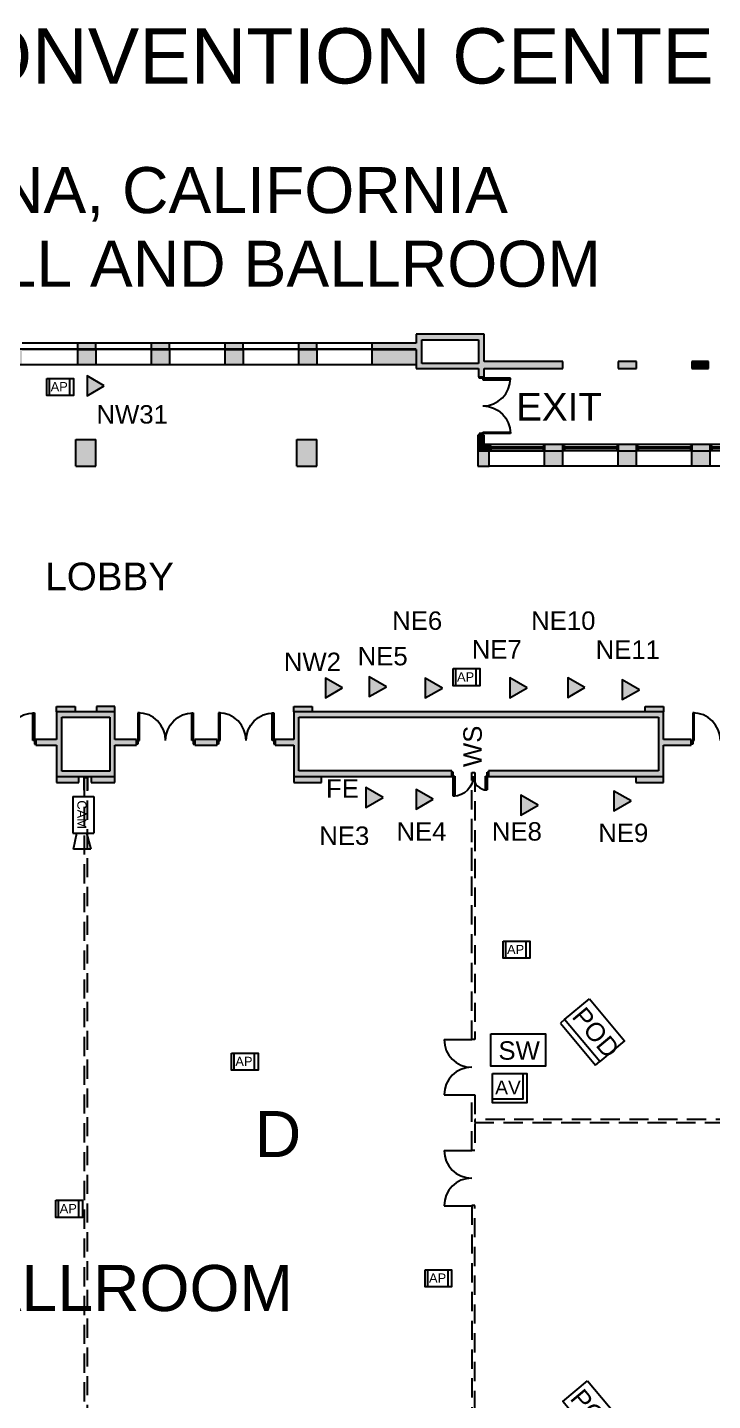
# Model space of a CAD drawing. Header units: inches. Extents: x 619 to 4432, y -2787 to -96.
# Drawn here: x 2310 to 3203, y -1885 to -96 of the extents above; entities that cross this region are included whole.
import ezdxf
from ezdxf.enums import TextEntityAlignment as Align

# ---------------------------------------------------------------- set-up
doc = ezdxf.new("R2010")
doc.units = ezdxf.units.IN
doc.header["$LTSCALE"] = 100
doc.header["$MEASUREMENT"] = 0
doc.linetypes.add('HIDDEN', pattern=[0.375, 0.25, -0.125])
for name, color, linetype in [('ap_location', 50, 'CONTINUOUS'), ('av_hardware', 62, 'CONTINUOUS'), ('bldg_airwall', 52, 'HIDDEN'), ('bldg_airwall_text', 56, 'CONTINUOUS'), ('bldg_doors', 9, 'CONTINUOUS'), ('bldg_fire', 1, 'CONTINUOUS'), ('bldg_glass', 9, 'CONTINUOUS'), ('bldg_text1', 94, 'CONTINUOUS'), ('bldg_text90', 94, 'CONTINUOUS'), ('bldg_title', 101, 'CONTINUOUS'), ('bldg_wallint', 9, 'CONTINUOUS'), ('bldg_wallintsol', 9, 'CONTINUOUS'), ('data_jack', 110, 'CONTINUOUS'), ('switch_location', 40, 'CONTINUOUS')]:
    doc.layers.add(name, color=color, linetype=linetype)
doc.styles.add('bldgtx36', font='arial.ttf', dxfattribs={"height": 36})
doc.styles.add('bldgtx48', font='arial.ttf', dxfattribs={"height": 48})
doc.styles.add('showtx24', font='arial.ttf', dxfattribs={"height": 24})
doc.styles.add('showtx60', font='arial.ttf', dxfattribs={"height": 60})

msp = doc.modelspace()

# ---------------------------------------------------------------- hatches: boundary and pattern name
at = {"layer": 'bldg_wallintsol'}
h = msp.add_hatch(color=256, dxfattribs=at)
h.paths.add_polyline_path([(2905.6, -495.3), (2816.9, -495.3), (2816.9, -507.3), (2759.5, -507.3), (2759.5, -515.5), (2816.9, -515.5), (2816.9, -540.3), (2898.1, -540.3), (2898.1, -551), (2905.6, -551), (2905.6, -540.3), (3008.4, -540.3), (3008.4, -531.3), (2905.6, -531.3)])
h.paths.add_polyline_path([(2898.1, -533.7), (2824.4, -533.7), (2824.4, -502.8), (2898.1, -502.8)], flags=16)
h = msp.add_hatch(color=256, dxfattribs=at)
h.paths.add_polyline_path([(2207.5, -515.5), (2183.5, -515.5), (2183.5, -535.3), (2207.5, -535.3)])
h.paths.add_polyline_path([(2303.5, -515.5), (2279.5, -515.5), (2279.5, -535.3), (2303.5, -535.3)])
h.paths.add_polyline_path([(2399.5, -515.5), (2375.5, -515.5), (2375.5, -535.3), (2399.5, -535.3)])
for points in [[(2399.5, -507.3), (2375.5, -507.3), (2375.5, -515.5), (2399.5, -515.5)], [(2495.5, -507.3), (2471.5, -507.3), (2471.5, -515.5), (2495.5, -515.5)], [(2591.5, -507.3), (2567.5, -507.3), (2567.5, -515.5), (2591.5, -515.5)], [(2687.5, -507.3), (2663.5, -507.3), (2663.5, -515.5), (2687.5, -515.5)], [(2816.9, -515.5), (2759.5, -515.5), (2759.5, -535.3), (2816.9, -535.3)], [(3104.4, -531.3), (3080.4, -531.3), (3080.4, -540.3), (3104.4, -540.3)], [(3198.2, -531.3), (3176.4, -531.3), (3176.4, -540.3), (3198.2, -540.3)], [(2399.5, -632.7), (2373.5, -632.7), (2373.5, -667.7), (2399.5, -667.7)], [(2687.5, -632.7), (2661.5, -632.7), (2661.5, -667.7), (2687.5, -667.7)], [(2912.4, -639.3), (2905.6, -639.3), (2905.6, -627), (2897.5, -627), (2897.5, -647.5), (2912.4, -647.5)], [(3008.4, -639.3), (2984.4, -639.3), (2984.4, -647.5), (3008.4, -647.5)], [(3104.4, -639.3), (3080.4, -639.3), (3080.4, -647.5), (3104.4, -647.5)], [(3200.4, -639.3), (3176.4, -639.3), (3176.4, -647.5), (3200.4, -647.5)], [(2372.5, -980.7), (2348.5, -980.7), (2348.5, -987.7), (2372.5, -987.7)], [(2424.5, -980.7), (2400.5, -980.7), (2400.5, -987.7), (2424.5, -987.7)], [(2681.5, -980.7), (2657.5, -980.7), (2657.5, -987.7), (2681.5, -987.7)], [(3139.5, -980.7), (3115.5, -980.7), (3115.5, -987.7), (3139.5, -987.7)], [(3139.5, -1031), (3175.5, -1031), (3175.5, -1023.7), (3139.5, -1023.7), (3139.5, -987.7), (2657.5, -987.7), (2657.5, -1023.7), (2633.5, -1023.7), (2633.5, -1031), (2657.5, -1031), (2657.5, -1071.7), (2863.5, -1071.7), (2863.5, -1064.5), (2664.1, -1064.5), (2664.1, -1023.7), (2664.1, -994.4), (3132.8, -994.4), (3132.8, -1023.7), (3132.8, -1064.5), (2911.5, -1064.5), (2911.5, -1071.7), (3139.5, -1071.7)], [(2557.5, -1023.7), (2552.5, -1023.7), (2533.5, -1023.7), (2528.5, -1023.7), (2528.5, -1031), (2557.5, -1031)], [(2377.5, -1071.7), (2348.5, -1071.7), (2348.5, -1079.7), (2377.5, -1079.7)], [(2424.5, -1071.7), (2393.5, -1071.7), (2393.5, -1079.7), (2424.5, -1079.7)], [(2693.5, -1071.7), (2657.5, -1071.7), (2657.5, -1079.7), (2693.5, -1079.7)], [(3139.5, -1071.7), (3103.5, -1071.7), (3103.5, -1079.7), (3139.5, -1079.7)]]:
    msp.add_hatch(color=256, dxfattribs=at).paths.add_polyline_path(points)
h = msp.add_hatch(color=256, dxfattribs=at)
h.paths.add_polyline_path([(2495.5, -515.5), (2471.5, -515.5), (2471.5, -535.3), (2495.5, -535.3)])
h.paths.add_polyline_path([(2591.5, -515.5), (2567.5, -515.5), (2567.5, -535.3), (2591.5, -535.3)])
h.paths.add_polyline_path([(2687.5, -515.5), (2663.5, -515.5), (2663.5, -535.3), (2687.5, -535.3)])
h = msp.add_hatch(color=256, dxfattribs=at)
h.paths.add_polyline_path([(2912.4, -647.5), (2897.5, -647.5), (2897.5, -667.7), (2912.4, -667.7)])
h.paths.add_polyline_path([(3008.4, -647.5), (2984.4, -647.5), (2984.4, -667.7), (3008.4, -667.7)])
h.paths.add_polyline_path([(3104.4, -647.5), (3080.4, -647.5), (3080.4, -667.7), (3104.4, -667.7)])
h.paths.add_polyline_path([(3200.4, -647.5), (3176.4, -647.5), (3176.4, -667.7), (3200.4, -667.7)])
h = msp.add_hatch(color=256, dxfattribs=at)
h.paths.add_polyline_path([(2424.5, -1031), (2452.5, -1031), (2452.5, -1023.7), (2424.5, -1023.7), (2424.5, -987.7), (2348.5, -987.7), (2348.5, -1023.7), (2321.5, -1023.7), (2321.5, -1031), (2348.5, -1031), (2348.5, -1071.7), (2424.5, -1071.7)])
h.paths.add_polyline_path([(2355.1, -1023.7), (2355.1, -994.4), (2417.8, -994.4), (2417.8, -1023.7), (2417.8, -1065.1), (2355.1, -1065.1)], flags=17)
at = {"layer": 'data_jack'}
h = msp.add_hatch(color=256, dxfattribs=at)
h.dxf.hatch_style = 1
h.paths.add_polyline_path([(2410.6, -562.9), (2388.2, -550), (2388.2, -575.8)])
h = msp.add_hatch(color=256, dxfattribs=at)
h.dxf.hatch_style = 1
h.paths.add_polyline_path([(2721.2, -956.5), (2698.8, -943.6), (2698.8, -969.5)])
h = msp.add_hatch(color=256, dxfattribs=at)
h.dxf.hatch_style = 1
h.paths.add_polyline_path([(2778.2, -954.9), (2755.8, -941.9), (2755.8, -967.8)])
h = msp.add_hatch(color=256, dxfattribs=at)
h.dxf.hatch_style = 1
h.paths.add_polyline_path([(2851.2, -956.6), (2828.8, -943.7), (2828.8, -969.5)])
h = msp.add_hatch(color=256, dxfattribs=at)
h.dxf.hatch_style = 1
h.paths.add_polyline_path([(2961.6, -956.3), (2939.2, -943.4), (2939.2, -969.3)])
h = msp.add_hatch(color=256, dxfattribs=at)
h.dxf.hatch_style = 1
h.paths.add_polyline_path([(3037.1, -956), (3014.7, -943.1), (3014.7, -968.9)])
h = msp.add_hatch(color=256, dxfattribs=at)
h.dxf.hatch_style = 1
h.paths.add_polyline_path([(3108.1, -958.8), (3085.7, -945.8), (3085.7, -971.7)])
h = msp.add_hatch(color=256, dxfattribs=at)
h.dxf.hatch_style = 1
h.paths.add_polyline_path([(2773.9, -1099.2), (2751.5, -1086.2), (2751.5, -1112.1)])
h = msp.add_hatch(color=256, dxfattribs=at)
h.dxf.hatch_style = 1
h.paths.add_polyline_path([(2839.4, -1101.6), (2817, -1088.7), (2817, -1114.5)])
h = msp.add_hatch(color=256, dxfattribs=at)
h.dxf.hatch_style = 1
h.paths.add_polyline_path([(3097.1, -1103.7), (3074.7, -1090.8), (3074.7, -1116.7)])
h = msp.add_hatch(color=256, dxfattribs=at)
h.dxf.hatch_style = 1
h.paths.add_polyline_path([(2975.9, -1109.3), (2953.5, -1096.3), (2953.5, -1122.2)])

# ---------------------------------------------------------------- linework, layer by layer
at = {"layer": 'ap_location'}
for p, q in [((2338.8, -553.1), (2338.8, -575.4)), ((2365.3, -553.1), (2365.3, -575.4)), ((2868.4, -931.3), (2868.4, -953.6)), ((2894.9, -931.3), (2894.9, -953.6)), ((2933.6, -1286.4), (2933.6, -1308.8)), ((2960.1, -1286.4), (2960.1, -1308.8)), ((2579.5, -1432.2), (2579.5, -1454.6)), ((2606, -1432.2), (2606, -1454.6)), ((2350.6, -1624), (2350.6, -1646.4)), ((2377.1, -1624), (2377.1, -1646.4)), ((2831.9, -1714.6), (2831.9, -1736.9)), ((2858.4, -1714.6), (2858.4, -1736.9))]:
    msp.add_line(p, q, dxfattribs=at)
for points in [[(2335.5, -553.1), (2370.3, -553.1), (2370.3, -575.4), (2335.5, -575.4)], [(2865.1, -931.3), (2899.9, -931.3), (2899.9, -953.6), (2865.1, -953.6)], [(2930.3, -1286.4), (2965.1, -1286.4), (2965.1, -1308.8), (2930.3, -1308.8)], [(2576.2, -1432.2), (2611, -1432.2), (2611, -1454.6), (2576.2, -1454.6)], [(2347.3, -1624), (2382.1, -1624), (2382.1, -1646.4), (2347.3, -1646.4)], [(2828.6, -1714.6), (2863.3, -1714.6), (2863.3, -1736.9), (2828.6, -1736.9)]]:
    msp.add_lwpolyline(points, close=True, dxfattribs=at)
at = {"layer": 'av_hardware'}
for p, q in [((2369.4, -1097.8), (2369.4, -1145.6)), ((2397.1, -1097.8), (2397.1, -1145.6)), ((2369.4, -1145.6), (2397.1, -1145.6)), ((2370.3, -1166.4), (2375, -1145.6)), ((2387.4, -1145.6), (2393, -1166.4)), ((2393, -1166.4), (2370.3, -1166.4)), ((3010.6, -1388.7), (3005.1, -1393.3)), ((3005.1, -1393.3), (3050.8, -1447.8)), ((3050.8, -1447.8), (3056.3, -1443.2))]:
    msp.add_line(p, q, dxfattribs=at)
msp.add_lwpolyline([(2369.4, -1097.8), (2397.1, -1097.8)], dxfattribs=at)
for points in [[(3043, -1361.6), (3088.6, -1416.1), (3056.3, -1443.2), (3010.6, -1388.7)], [(2916.7, -1458.9), (2961.1, -1458.9), (2961.1, -1497.2), (2916.7, -1497.2)], [(2916.7, -1458.9), (2956.1, -1458.9), (2956.1, -1492.4), (2916.7, -1492.4)], [(3040.5, -1859.2), (3086.2, -1913.7), (3053.8, -1940.8), (3008.1, -1886.3)]]:
    msp.add_lwpolyline(points, close=True, dxfattribs=at)
at = {"layer": 'bldg_airwall'}
for p, q in [((2384.5, -1089.7), (2384.5, -1073.7)), ((2388.5, -1073.7), (2388.5, -1089.7)), ((2889.5, -1194.8), (2889.5, -1144.3)), ((2893.5, -1144.3), (2893.5, -1194.8))]:
    msp.add_line(p, q, dxfattribs=at)
at = {"layer": 'bldg_airwall', "linetype": 'Continuous'}
for p, q in [((2853.5, -1414.7), (2889.5, -1414.7)), ((2853.5, -1486.7), (2889.5, -1486.7)), ((2853.5, -1559.2), (2889.5, -1559.2)), ((2853.5, -1631.2), (2889.5, -1631.2))]:
    msp.add_line(p, q, dxfattribs=at)
at = {"layer": 'bldg_airwall'}
for points in [[(2889.5, -1066.7), (2893.5, -1066.7), (2893.5, -1414.7), (2889.5, -1414.7)], [(2388.5, -1073.7), (2384.5, -1073.7), (2384.5, -1915.7), (2388.5, -1915.7)], [(2889.5, -1486.7), (2893.5, -1486.7), (2893.5, -1559.2), (2889.5, -1559.2)], [(3607.5, -1518.7), (2893.5, -1518.7), (2893.5, -1522.7), (3607.5, -1522.7)], [(2893.5, -1631), (2889.5, -1631), (2889.5, -2497.2), (2893.5, -2497.2)]]:
    msp.add_lwpolyline(points, close=True, dxfattribs=at)
at = {"layer": 'bldg_airwall', "linetype": 'Continuous'}
for centre, start, end in [((2889.5, -1414.7), 180, 270), ((2889.5, -1486.7), 90, 180), ((2889.5, -1559.2), 180, 270), ((2889.5, -1631.2), 90, 180)]:
    msp.add_arc(centre, 36, start, end, dxfattribs=at)
at = {"layer": 'bldg_doors'}
for p, q in [((2899, -553), (2899, -551)), ((2899, -551), (2904, -551)), ((2904, -553), (2899, -553)), ((2904, -551), (2904, -553)), ((2904, -553), (2904, -555)), ((2940, -553), (2904, -553)), ((2940, -555), (2940, -553)), ((2904, -555), (2940, -555)), ((2899, -625), (2899, -627)), ((2904, -625), (2899, -625)), ((2904, -625), (2904, -623)), ((2904, -623), (2940, -623)), ((2940, -625), (2904, -625)), ((2904, -627), (2904, -625)), ((2940, -623), (2940, -625)), ((2899, -627), (2904, -627)), ((2317.5, -1024.9), (2317.5, -988.9)), ((2317.5, -988.9), (2319.5, -988.9)), ((2319.5, -988.9), (2319.5, -1024.9)), ((2456.5, -988.9), (2454.5, -988.9)), ((2454.5, -988.9), (2454.5, -1024.9)), ((2456.5, -1024.9), (2456.5, -988.9)), ((2524.5, -1024.9), (2524.5, -988.9)), ((2524.5, -988.9), (2526.5, -988.9)), ((2526.5, -988.9), (2526.5, -1024.9)), ((2561.5, -988.9), (2559.5, -988.9)), ((2559.5, -988.9), (2559.5, -1024.9)), ((2561.5, -1024.9), (2561.5, -988.9)), ((2629.5, -1024.9), (2629.5, -988.9)), ((2629.5, -988.9), (2631.5, -988.9)), ((2631.5, -988.9), (2631.5, -1024.9)), ((3179.5, -988.9), (3177.5, -988.9)), ((3177.5, -988.9), (3177.5, -1024.9)), ((3179.5, -1024.9), (3179.5, -988.9)), ((2319.5, -1024.9), (2317.5, -1024.9)), ((2321.5, -1024.9), (2319.5, -1024.9)), ((2319.5, -1024.9), (2319.5, -1029.9)), ((2319.5, -1029.9), (2321.5, -1029.9)), ((2321.5, -1029.9), (2321.5, -1024.9)), ((2452.5, -1029.9), (2452.5, -1024.9)), ((2452.5, -1024.9), (2454.5, -1024.9)), ((2454.5, -1029.9), (2452.5, -1029.9)), ((2454.5, -1024.9), (2456.5, -1024.9)), ((2454.5, -1024.9), (2454.5, -1029.9)), ((2526.5, -1024.9), (2524.5, -1024.9)), ((2528.5, -1024.9), (2526.5, -1024.9)), ((2526.5, -1024.9), (2526.5, -1029.9)), ((2526.5, -1029.9), (2528.5, -1029.9)), ((2528.5, -1029.9), (2528.5, -1024.9)), ((2557.5, -1029.9), (2557.5, -1024.9)), ((2557.5, -1024.9), (2559.5, -1024.9)), ((2559.5, -1029.9), (2557.5, -1029.9)), ((2559.5, -1024.9), (2561.5, -1024.9)), ((2559.5, -1024.9), (2559.5, -1029.9)), ((2631.5, -1024.9), (2629.5, -1024.9)), ((2633.5, -1024.9), (2631.5, -1024.9)), ((2631.5, -1024.9), (2631.5, -1029.9)), ((2631.5, -1029.9), (2633.5, -1029.9)), ((2633.5, -1029.9), (2633.5, -1024.9)), ((3175.5, -1029.9), (3175.5, -1024.9)), ((3175.5, -1024.9), (3177.5, -1024.9)), ((3177.5, -1029.9), (3175.5, -1029.9)), ((3177.5, -1024.9), (3179.5, -1024.9)), ((3177.5, -1024.9), (3177.5, -1029.9)), ((2865.5, -1066.4), (2863.5, -1066.4)), ((2863.5, -1066.4), (2863.5, -1071.4)), ((2863.5, -1071.4), (2865.5, -1071.4)), ((2865.5, -1071.4), (2865.5, -1066.4)), ((2865.5, -1071.4), (2867.5, -1071.4)), ((2865.5, -1097.4), (2865.5, -1071.4)), ((2867.5, -1071.4), (2867.5, -1097.4)), ((2907.5, -1089.4), (2907.5, -1071.4)), ((2907.5, -1071.4), (2909.5, -1071.4)), ((2909.5, -1066.4), (2911.5, -1066.4)), ((2909.5, -1071.4), (2909.5, -1066.4)), ((2909.5, -1071.4), (2909.5, -1089.4)), ((2911.5, -1071.4), (2909.5, -1071.4)), ((2911.5, -1066.4), (2911.5, -1071.4)), ((2909.5, -1089.4), (2907.5, -1089.4)), ((2867.5, -1097.4), (2865.5, -1097.4))]:
    msp.add_line(p, q, dxfattribs=at)
for centre, radius, start, end in [((2904, -553), 36, 270, 0), ((2454.5, -1024.9), 36, 0, 90), ((2559.5, -1024.9), 36, 0, 90), ((3177.5, -1024.9), 36, 0, 90), ((2909.5, -1071.4), 18, 180, 270)]:
    msp.add_arc(centre, radius, start, end, dxfattribs=at)
at = {"layer": 'bldg_doors', "extrusion": (0, 0, -1)}
for centre, radius, start, end in [((-2904, -625), 36, 90, 180), ((-2319.5, -1024.9), 36, 0, 90), ((-2526.5, -1024.9), 36, 0, 90), ((-2631.5, -1024.9), 36, 0, 90), ((-2865.5, -1071.4), 26, 180, 270)]:
    msp.add_arc(centre, radius, start, end, dxfattribs=at)
at = {"layer": 'bldg_glass'}
for p, q in [((2375.5, -507.3), (2303.5, -507.3)), ((2375.5, -515.5), (2303.5, -515.5)), ((2471.5, -507.3), (2399.5, -507.3)), ((2471.5, -515.5), (2399.5, -515.5)), ((2567.5, -507.3), (2495.5, -507.3)), ((2567.5, -515.5), (2495.5, -515.5)), ((2663.5, -507.3), (2591.5, -507.3)), ((2663.5, -515.5), (2591.5, -515.5)), ((2759.5, -507.3), (2687.5, -507.3)), ((2759.5, -515.5), (2687.5, -515.5)), ((2984.4, -639.3), (2912.4, -639.3)), ((2912.4, -645.8), (2912.4, -641)), ((2912.4, -641), (2914.4, -641)), ((2914.4, -641), (2914.4, -645.8)), ((2914.4, -644.4), (2914.4, -642.4)), ((2914.4, -642.4), (2982.4, -642.4)), ((2916.3, -642.4), (2916.3, -644.4)), ((2980.5, -643.4), (2916.3, -643.4)), ((2980.5, -642.4), (2980.5, -644.4)), ((2984.4, -641), (2982.4, -641)), ((2982.4, -641), (2982.4, -645.8)), ((2982.4, -642.4), (2982.4, -644.4)), ((2984.4, -645.8), (2984.4, -641)), ((3080.4, -639.3), (3008.4, -639.3)), ((3008.4, -645.8), (3008.4, -641)), ((3008.4, -641), (3010.4, -641)), ((3008.4, -645.8), (3008.4, -641)), ((3010.4, -641), (3010.4, -645.8)), ((3010.4, -644.4), (3010.4, -642.4)), ((3010.4, -642.4), (3078.4, -642.4)), ((3012.3, -642.4), (3012.3, -644.4)), ((3076.5, -643.4), (3012.3, -643.4)), ((3076.5, -642.4), (3076.5, -644.4)), ((3080.4, -641), (3078.4, -641)), ((3078.4, -641), (3078.4, -645.8)), ((3078.4, -642.4), (3078.4, -644.4)), ((3080.4, -645.8), (3080.4, -641)), ((3176.4, -639.3), (3104.4, -639.3)), ((3104.4, -645.8), (3104.4, -641)), ((3104.4, -641), (3106.4, -641)), ((3106.4, -641), (3106.4, -645.8)), ((3106.4, -644.4), (3106.4, -642.4)), ((3106.4, -642.4), (3174.4, -642.4)), ((3108.3, -642.4), (3108.3, -644.4)), ((3172.5, -643.4), (3108.3, -643.4)), ((3172.5, -642.4), (3172.5, -644.4)), ((3176.4, -641), (3174.4, -641)), ((3174.4, -641), (3174.4, -645.8)), ((3174.4, -642.4), (3174.4, -644.4)), ((3176.4, -645.8), (3176.4, -641)), ((3272.4, -639.3), (3200.4, -639.3)), ((3200.4, -645.8), (3200.4, -641)), ((3200.4, -641), (3202.4, -641)), ((3202.4, -641), (3202.4, -645.8)), ((3202.4, -644.4), (3202.4, -642.4)), ((3202.4, -642.4), (3270.4, -642.4)), ((2914.4, -645.8), (2912.4, -645.8)), ((2984.4, -647.5), (2912.4, -647.5)), ((2982.4, -644.4), (2914.4, -644.4)), ((2982.4, -645.8), (2984.4, -645.8)), ((3010.4, -645.8), (3008.4, -645.8)), ((3080.4, -647.5), (3008.4, -647.5)), ((3078.4, -644.4), (3010.4, -644.4)), ((3078.4, -645.8), (3080.4, -645.8)), ((3106.4, -645.8), (3104.4, -645.8)), ((3176.4, -647.5), (3104.4, -647.5)), ((3174.4, -644.4), (3106.4, -644.4)), ((3174.4, -645.8), (3176.4, -645.8)), ((3202.4, -645.8), (3200.4, -645.8)), ((3272.4, -647.5), (3200.4, -647.5)), ((3270.4, -644.4), (3202.4, -644.4))]:
    msp.add_line(p, q, dxfattribs=at)
at = {"layer": 'bldg_wallint'}
for p, q in [((2816.9, -495.3), (2816.9, -507.3)), ((2905.6, -495.3), (2816.9, -495.3)), ((2905.6, -531.3), (2905.6, -495.3)), ((1975.4, -514.5), (2816.9, -514.5)), ((2399.5, -507.3), (2375.5, -507.3)), ((2375.5, -507.3), (2375.5, -515.5)), ((2375.5, -515.5), (2399.5, -515.5)), ((2375.5, -515.5), (2375.5, -535.3)), ((2399.5, -515.5), (2399.5, -507.3)), ((2399.5, -515.5), (2399.5, -535.3)), ((2495.5, -507.3), (2471.5, -507.3)), ((2471.5, -507.3), (2471.5, -515.5)), ((2471.5, -515.5), (2495.5, -515.5)), ((2471.5, -515.5), (2471.5, -535.3)), ((2495.5, -515.5), (2495.5, -507.3)), ((2495.5, -515.5), (2495.5, -535.3)), ((2591.5, -507.3), (2567.5, -507.3)), ((2567.5, -507.3), (2567.5, -515.5)), ((2567.5, -515.5), (2591.5, -515.5)), ((2567.5, -515.5), (2567.5, -535.3)), ((2591.5, -515.5), (2591.5, -507.3)), ((2591.5, -515.5), (2591.5, -535.3)), ((2687.5, -507.3), (2663.5, -507.3)), ((2663.5, -507.3), (2663.5, -515.5)), ((2663.5, -515.5), (2687.5, -515.5)), ((2663.5, -515.5), (2663.5, -535.3)), ((2687.5, -515.5), (2687.5, -507.3)), ((2687.5, -515.5), (2687.5, -535.3)), ((2816.9, -507.3), (2759.5, -507.3)), ((2759.5, -507.3), (2759.5, -515.5)), ((2759.5, -515.5), (2816.9, -515.5)), ((2759.5, -515.5), (2759.5, -535.3)), ((2816.9, -515.5), (2816.9, -540.3)), ((2824.4, -533.7), (2824.4, -502.8)), ((2824.4, -502.8), (2898.1, -502.8)), ((2898.1, -502.8), (2898.1, -533.7)), ((2816.9, -535.3), (1975.4, -535.3)), ((2898.1, -533.7), (2824.4, -533.7)), ((3008.4, -531.3), (2905.6, -531.3)), ((3008.4, -540.3), (3008.4, -531.3)), ((3104.4, -531.3), (3080.4, -531.3)), ((3080.4, -531.3), (3080.4, -540.3)), ((3104.4, -540.3), (3104.4, -531.3)), ((3198.2, -531.3), (3176.4, -531.3)), ((3176.4, -531.3), (3176.4, -540.3)), ((3198.2, -540.3), (3198.2, -531.3)), ((2816.9, -540.3), (2898.1, -540.3)), ((2898.1, -540.3), (2898.1, -551)), ((2898.1, -551), (2905.6, -551)), ((2905.6, -540.3), (3008.4, -540.3)), ((2905.6, -551), (2905.6, -540.3)), ((3080.4, -540.3), (3104.4, -540.3)), ((3176.4, -540.3), (3198.2, -540.3)), ((2373.5, -632.7), (2399.5, -632.7)), ((2373.5, -667.7), (2373.5, -632.7)), ((2399.5, -667.7), (2399.5, -632.7)), ((2661.5, -632.7), (2687.5, -632.7)), ((2661.5, -667.7), (2661.5, -632.7)), ((2687.5, -667.7), (2687.5, -632.7)), ((2897.5, -627), (2897.5, -647.5)), ((2905.6, -627), (2897.5, -627)), ((2905.6, -639.3), (2905.6, -627)), ((3008.4, -639.3), (2905.6, -639.3)), ((2912.4, -647.5), (2912.4, -639.3)), ((3008.4, -639.3), (2984.4, -639.3)), ((2984.4, -639.3), (2984.4, -647.5)), ((3008.4, -647.5), (3008.4, -639.3)), ((3008.4, -647.5), (3008.4, -639.3)), ((3104.4, -639.3), (3080.4, -639.3)), ((3080.4, -639.3), (3080.4, -647.5)), ((3104.4, -647.5), (3104.4, -639.3)), ((3200.4, -639.3), (3176.4, -639.3)), ((3176.4, -639.3), (3176.4, -647.5)), ((3200.4, -647.5), (3200.4, -639.3)), ((2897.5, -647.5), (3008.4, -647.5)), ((2897.5, -647.5), (2897.5, -667.7)), ((2912.4, -667.7), (2912.4, -647.5)), ((2984.4, -647.5), (3008.4, -647.5)), ((2984.4, -667.7), (2984.4, -647.5)), ((3008.4, -667.7), (3008.4, -647.5)), ((3080.4, -647.5), (3104.4, -647.5)), ((3080.4, -667.7), (3080.4, -647.5)), ((3104.4, -667.7), (3104.4, -647.5)), ((3176.4, -647.5), (3200.4, -647.5)), ((3176.4, -667.7), (3176.4, -647.5)), ((3200.4, -667.7), (3200.4, -647.5)), ((2373.5, -667.7), (2399.5, -667.7)), ((2661.5, -667.7), (2687.5, -667.7)), ((2897.5, -667.7), (2912.4, -667.7)), ((3560.4, -667.7), (2912.4, -667.7)), ((2348.5, -987.7), (2348.5, -980.7)), ((2348.5, -980.7), (2372.5, -980.7)), ((2372.5, -980.7), (2372.5, -987.7)), ((2424.5, -980.7), (2400.5, -980.7)), ((2400.5, -980.7), (2400.5, -987.7)), ((2424.5, -987.7), (2424.5, -980.7)), ((2657.5, -987.7), (2657.5, -980.7)), ((2657.5, -980.7), (2681.5, -980.7)), ((2681.5, -980.7), (2681.5, -987.7)), ((3115.5, -987.7), (3115.5, -980.7)), ((3115.5, -980.7), (3139.5, -980.7)), ((3139.5, -980.7), (3139.5, -987.7)), ((2348.5, -987.7), (2348.5, -1023.7)), ((2424.5, -987.7), (2348.5, -987.7)), ((2355.1, -1023.7), (2355.1, -994.4)), ((2355.1, -994.4), (2417.8, -994.4)), ((2417.8, -994.4), (2417.8, -1023.7)), ((2424.5, -1023.7), (2424.5, -987.7)), ((3139.5, -987.7), (2657.5, -987.7)), ((2657.5, -987.7), (2657.5, -1023.7)), ((2664.1, -994.4), (3132.8, -994.4)), ((2664.1, -1023.7), (2664.1, -994.4)), ((3132.8, -994.4), (3132.8, -1023.7)), ((3139.5, -1023.7), (3139.5, -987.7)), ((2321.5, -1023.7), (2321.5, -1031)), ((2348.5, -1023.7), (2321.5, -1023.7)), ((2321.5, -1031), (2348.5, -1031)), ((2348.5, -1031), (2348.5, -1071.7)), ((2355.1, -1065.1), (2355.1, -1023.7)), ((2417.8, -1023.7), (2417.8, -1065.1)), ((2452.5, -1023.7), (2424.5, -1023.7)), ((2424.5, -1031), (2452.5, -1031)), ((2424.5, -1071.7), (2424.5, -1031)), ((2452.5, -1031), (2452.5, -1023.7)), ((2528.5, -1023.7), (2528.5, -1031)), ((2533.5, -1023.7), (2528.5, -1023.7)), ((2528.5, -1031), (2557.5, -1031)), ((2552.5, -1023.7), (2533.5, -1023.7)), ((2557.5, -1023.7), (2552.5, -1023.7)), ((2557.5, -1031), (2557.5, -1023.7)), ((2633.5, -1023.7), (2633.5, -1031)), ((2657.5, -1023.7), (2633.5, -1023.7)), ((2633.5, -1031), (2657.5, -1031)), ((2657.5, -1031), (2657.5, -1071.7)), ((2664.1, -1064.5), (2664.1, -1023.7)), ((3132.8, -1023.7), (3132.8, -1064.5)), ((3175.5, -1023.7), (3139.5, -1023.7)), ((3139.5, -1031), (3175.5, -1031)), ((3139.5, -1071.7), (3139.5, -1031)), ((3175.5, -1031), (3175.5, -1023.7)), ((2348.5, -1071.7), (2424.5, -1071.7)), ((2348.5, -1071.7), (2348.5, -1079.7)), ((2417.8, -1065.1), (2355.1, -1065.1)), ((2377.5, -1079.7), (2377.5, -1071.7)), ((2393.5, -1071.7), (2393.5, -1079.7)), ((2424.5, -1079.7), (2424.5, -1071.7)), ((2657.5, -1071.7), (2863.5, -1071.7)), ((2657.5, -1071.7), (2657.5, -1079.7)), ((2863.5, -1064.5), (2664.1, -1064.5)), ((2693.5, -1079.7), (2693.5, -1071.7)), ((2863.5, -1071.7), (2863.5, -1064.5)), ((3132.8, -1064.5), (2911.5, -1064.5)), ((2911.5, -1064.5), (2911.5, -1071.7)), ((2911.5, -1071.7), (3139.5, -1071.7)), ((3103.5, -1071.7), (3103.5, -1079.7)), ((3139.5, -1079.7), (3139.5, -1071.7)), ((2348.5, -1079.7), (2377.5, -1079.7)), ((2393.5, -1079.7), (2424.5, -1079.7)), ((2657.5, -1079.7), (2693.5, -1079.7)), ((3103.5, -1079.7), (3139.5, -1079.7))]:
    msp.add_line(p, q, dxfattribs=at)
at = {"layer": 'data_jack'}
for points in [[(2410.6, -562.9), (2388.2, -550), (2388.2, -575.8)], [(2721.2, -956.5), (2698.8, -943.6), (2698.8, -969.5)], [(2778.2, -954.9), (2755.8, -941.9), (2755.8, -967.8)], [(2851.2, -956.6), (2828.8, -943.7), (2828.8, -969.5)], [(2961.6, -956.3), (2939.2, -943.4), (2939.2, -969.3)], [(3037.1, -956), (3014.7, -943.1), (3014.7, -968.9)], [(3108.1, -958.8), (3085.7, -945.8), (3085.7, -971.7)], [(2773.9, -1099.2), (2751.5, -1086.2), (2751.5, -1112.1)], [(2839.4, -1101.6), (2817, -1088.7), (2817, -1114.5)], [(3097.1, -1103.7), (3074.7, -1090.8), (3074.7, -1116.7)], [(2975.9, -1109.3), (2953.5, -1096.3), (2953.5, -1122.2)]]:
    msp.add_lwpolyline(points, close=True, dxfattribs=at)
at = {"layer": 'switch_location'}
msp.add_lwpolyline([(2914.6, -1407.2), (2985.7, -1407.2), (2985.7, -1449.4), (2914.6, -1449.4)], close=True, dxfattribs=at)

# ---------------------------------------------------------------- texts
at = {"layer": 'ap_location', "char_height": 12, "attachment_point": 1, "style": 'bldgtx48'}
for insert in [(2340.7, -557.9), (2870.3, -936.1), (2935.5, -1291.3), (2581.4, -1437.1), (2352.5, -1628.9), (2833.8, -1719.4)]:
    msp.add_mtext_dynamic_manual_height_columns('AP', width=42.772, gutter_width=240, heights=[0], dxfattribs=dict(at, insert=insert))
at = {"layer": 'av_hardware', "attachment_point": 1, "style": 'bldgtx48'}
for s, insert, char_height, rotation in [('CAM', (2387.4, -1102.9), 12, 270), ('POD', (3037.3, -1369.9), 24, 309.9435), ('POD', (3034.8, -1867.5), 24, 309.9435)]:
    msp.add_mtext_dynamic_manual_height_columns(s, width=42.772, gutter_width=240, heights=[0], dxfattribs=dict(at, insert=insert, char_height=char_height, rotation=rotation))
at = {"layer": 'av_hardware', "insert": (2920, -1468), "char_height": 18, "width": 51.127, "attachment_point": 1, "style": 'bldgtx48'}
msp.add_mtext('AV', dxfattribs=at)
at = {"layer": 'bldg_airwall_text', "style": 'bldgtx36'}
msp.add_text('D', height=60, dxfattribs=at).set_placement((2637, -1567.7), align=Align.CENTER)
at = {"layer": 'bldg_fire', "style": 'bldgtx36'}
msp.add_text('FE', height=24, dxfattribs=at).set_placement((2721, -1099.4), align=Align.CENTER)
at = {"layer": 'bldg_text1', "style": 'bldgtx36'}
msp.add_text('BALLROOM', height=60, dxfattribs=at).set_placement((2423.8, -1768.4), align=Align.CENTER)
at = {"layer": 'bldg_text90', "style": 'bldgtx36'}
for s, p in [('EXIT', (3003.3, -608)), ('LOBBY', (2417.6, -829.1))]:
    msp.add_text(s, height=36, dxfattribs=at).set_placement(p, align=Align.CENTER)
msp.add_text('WS', height=24, rotation=90, dxfattribs=at).set_placement((2902.6, -1032.6), align=Align.CENTER)
at = {"layer": 'bldg_title', "style": 'showtx60'}
for s, height, p in [('PASADENA CONVENTION CENTER', 72, (2433.7, -168.9)), ('PASADENA, CALIFORNIA', 60, (2433.7, -337.8)), ('EXHIBIT HALL AND BALLROOM', 60, (2433.7, -433.8))]:
    msp.add_text(s, height=height, dxfattribs=at).set_placement(p, align=Align.CENTER)
at = {"layer": 'data_jack', "char_height": 24, "attachment_point": 1, "style": 'showtx24'}
for s, width, insert in [('NW31', 174.904, (2400.4, -588)), ('NE6', 124.931, (2785.8, -856.8)), ('NE10', 114.937, (2966.9, -856.8)), ('NE7', 121.183, (2889.5, -894.2)), ('NW2', 137.425, (2644.6, -910.5)), ('NE5', 128.679, (2740.8, -903)), ('NE11', 152.416, (3051, -894.6)), ('NE3', 156.164, (2690.8, -1137)), ('NE4', 98.696, (2791.4, -1131.4)), ('NE8', 91.2, (2915.7, -1131.4)), ('NE9', 121.183, (3054.4, -1133.3))]:
    msp.add_mtext_dynamic_manual_height_columns(s, width=width, gutter_width=120, heights=[0], dxfattribs=dict(at, insert=insert))
at = {"layer": 'switch_location', "insert": (2924.3, -1416.9), "char_height": 24, "attachment_point": 1, "style": 'bldgtx48'}
msp.add_mtext_dynamic_manual_height_columns('SW', width=42.772, gutter_width=240, heights=[0], dxfattribs=at)

doc.saveas('drawing.dxf')
